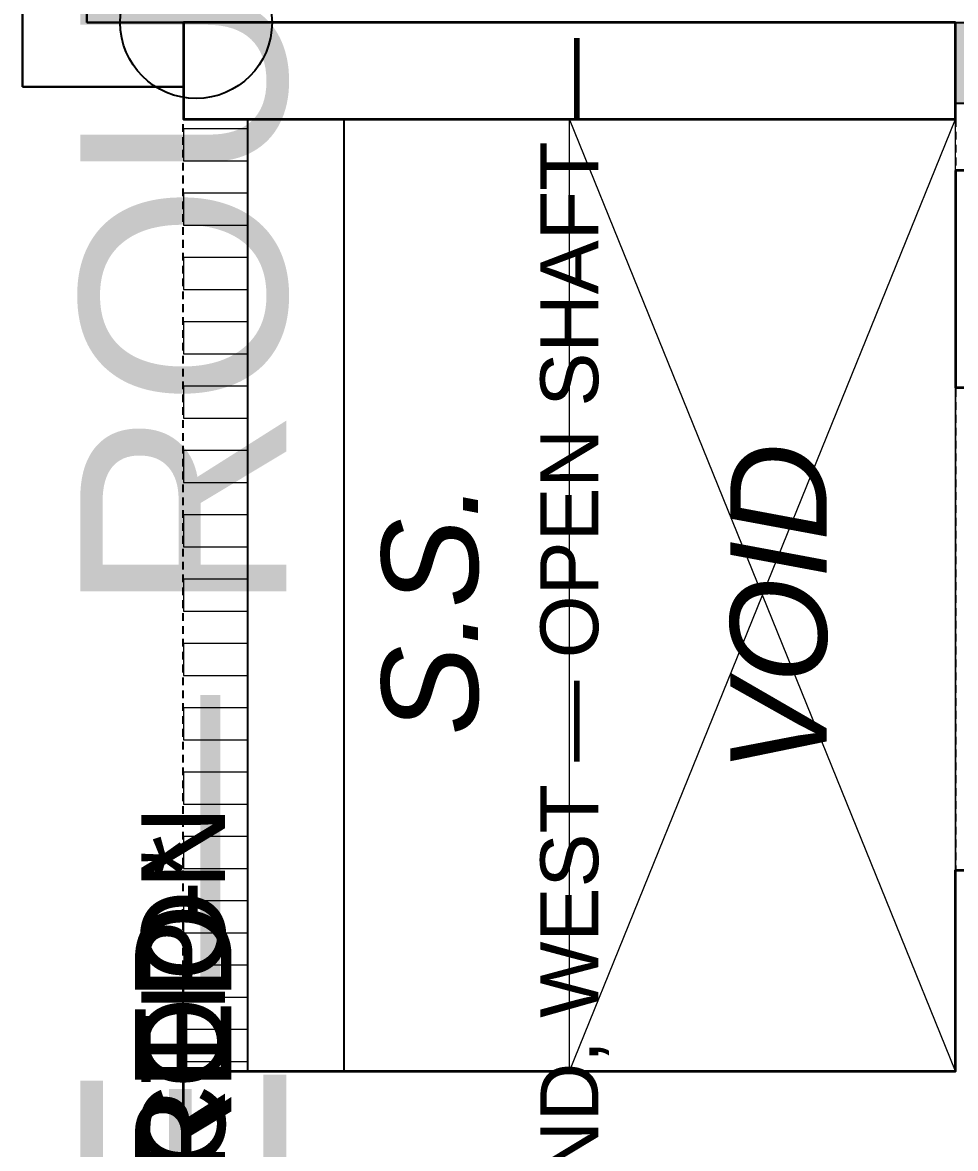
# Model space of a CAD drawing. Header units: millimetres. Extents: x 0 to 125073, y 0 to 71249.
# Drawn here: x 59954 to 61404, y 34949 to 36699 of the extents above; entities that cross this region are included whole.
import ezdxf
from ezdxf.enums import TextEntityAlignment as Align
from ezdxf.lldxf.tags import DXFTag

# ---------------------------------------------------------------- set-up
doc = ezdxf.new("R2010")
doc.units = ezdxf.units.MM
doc.linetypes.add('DASH', pattern=[1, 0.5, -0.5])
doc.linetypes.add('DASHED', pattern=[20, 12, -8])
doc.layers.add('DA_BEAM', color=7, linetype='DASH', lineweight=15, true_color=0xc2c20000)
doc.layers.add('DA_BUILDING LINE', color=7, linetype='Continuous', lineweight=9, true_color=0xc2db0000)
for name, color, linetype, lineweight in [('DA_CARPET AREA RERA', 30, 'Continuous', 9), ('DA_DOTTED LINES', 8, 'DASH', 5), ('DA_ELEVATION FEATURE', 5, 'Continuous', 5), ('DA_LINE', 155, 'Continuous', 9), ('DA_RAILING', 243, 'Continuous', 30), ('DA_TEXT IN SQ.FT', 193, 'Continuous', 9), ('DA_WALL', 7, 'Continuous', 35), ('DA_WINDOW', 4, 'Continuous', 9)]:
    doc.layers.add(name, color=color, linetype=linetype, lineweight=lineweight)
for name, color, linetype in [('PROP-FURN', 9, 'CONTINUOUS'), ('PROP-KEEP', 6, 'DASHED'), ('PROP-SHELL', 7, 'CONTINUOUS'), ('PROP-TEXT', 3, 'CONTINUOUS'), ('PROP-WALL-NEW', 1, 'CONTINUOUS')]:
    doc.layers.add(name, color=color, linetype=linetype)
doc.styles.get("Standard").update_dxf_attribs({"font": 'arial.ttf'})
tags = doc.linetypes.add('( Hidden )', pattern=[0.375, 0.25, -0.125]).pattern_tags.tags
tags[6:7] = [DXFTag(74, 4), DXFTag(75, 0), DXFTag(340, '0'), DXFTag(46, 1.0), DXFTag(50, 0.0), DXFTag(44, 0.0), DXFTag(45, 0.0)]
tags[4:5] = [DXFTag(74, 4), DXFTag(75, 0), DXFTag(340, '0'), DXFTag(46, 1.0), DXFTag(50, 0.0), DXFTag(44, 0.0), DXFTag(45, 0.0)]

# ---------------------------------------------------------------- blocks, each defined once
blk = doc.blocks.new('GSHGJSDFGJ')
at = {"layer": 'DA_BUILDING LINE', "linetype": '( Hidden )', "ltscale": 500}
blk.add_lwpolyline([(-31143.6, 77051.5), (-31143.6, 71896.5), (-40838.6, 71896.5), (-40838.6, 75396.5), (-39638.6, 75396.5), (-39638.6, 76876.5), (-40838.6, 76876.5), (-40838.6, 76926.5), (-41088.6, 76926.5), (-41088.6, 92546.5)], dxfattribs=at)
blk = doc.blocks.new('14TH 2')
at = {"layer": 'DA_BEAM', "linetype": 'ByBlock', "ltscale": 200}
for p, q in [((6313.7227, 1261.3471), (6313.7227, 1262.8271)), ((6313.8727, 1261.3471), (6313.8727, 1262.8271))]:
    blk.add_line(p, q, dxfattribs=at)
at = {"layer": 'DA_CARPET AREA RERA'}
blk.add_lwpolyline([(6316.0927, 1270.6121), (6313.4727, 1270.6121), (6313.4727, 1262.9771), (6316.0927, 1262.9771), (6316.0927, 1265.9471), (6314.8227, 1265.9471), (6314.8227, 1267.5621), (6316.0927, 1267.5621)], close=True, dxfattribs=at)
at = {"layer": 'DA_DOTTED LINES', "linetype": '( Hidden )', "ltscale": 300}
for p, q in [((6314.2227, 1261.3471), (6314.8227, 1262.8271)), ((6314.8227, 1261.3471), (6314.2227, 1262.8271))]:
    blk.add_line(p, q, dxfattribs=at)
at = {"layer": 'DA_ELEVATION FEATURE'}
for points in [[(6313.6227, 1262.7621), (6313.7227, 1262.7621), (6313.7227, 1262.8121), (6313.6227, 1262.8121)], [(6313.6227, 1262.6621), (6313.7227, 1262.6621), (6313.7227, 1262.7121), (6313.6227, 1262.7121)], [(6313.6227, 1262.5621), (6313.7227, 1262.5621), (6313.7227, 1262.6121), (6313.6227, 1262.6121)], [(6313.6227, 1262.4621), (6313.7227, 1262.4621), (6313.7227, 1262.5121), (6313.6227, 1262.5121)], [(6313.6227, 1262.3621), (6313.7227, 1262.3621), (6313.7227, 1262.4121), (6313.6227, 1262.4121)], [(6313.6227, 1262.2621), (6313.7227, 1262.2621), (6313.7227, 1262.3121), (6313.6227, 1262.3121)], [(6313.6227, 1262.1621), (6313.7227, 1262.1621), (6313.7227, 1262.2121), (6313.6227, 1262.2121)], [(6313.6227, 1262.0621), (6313.7227, 1262.0621), (6313.7227, 1262.1121), (6313.6227, 1262.1121)], [(6313.6227, 1261.9621), (6313.7227, 1261.9621), (6313.7227, 1262.0121), (6313.6227, 1262.0121)], [(6313.6227, 1261.8621), (6313.7227, 1261.8621), (6313.7227, 1261.9121), (6313.6227, 1261.9121)], [(6313.6227, 1261.7621), (6313.7227, 1261.7621), (6313.7227, 1261.8121), (6313.6227, 1261.8121)], [(6313.6227, 1261.6621), (6313.7227, 1261.6621), (6313.7227, 1261.7121), (6313.6227, 1261.7121)], [(6313.6227, 1261.5621), (6313.7227, 1261.5621), (6313.7227, 1261.6121), (6313.6227, 1261.6121)], [(6313.6227, 1261.4621), (6313.7227, 1261.4621), (6313.7227, 1261.5121), (6313.6227, 1261.5121)], [(6313.6227, 1261.3621), (6313.7227, 1261.3621), (6313.7227, 1261.4121), (6313.6227, 1261.4121)]]:
    blk.add_lwpolyline(points, close=True, dxfattribs=at)
at = {"layer": 'DA_LINE'}
blk.add_line((6314.2227, 1261.3471), (6314.2227, 1262.8271), dxfattribs=at)
at = {"layer": 'DA_RAILING'}
for p, q in [((6313.3727, 1270.6121), (6313.3727, 1262.8771)), ((6313.4727, 1270.6121), (6313.4727, 1262.9771)), ((6313.6227, 1262.9771), (6313.4727, 1262.9771)), ((6313.6227, 1262.8771), (6313.3727, 1262.8771)), ((6313.6227, 1261.2971), (6313.6227, 1258.0971))]:
    blk.add_line(p, q, dxfattribs=at)
at = {"layer": 'DA_WALL'}
for points in [[(6314.8227, 1262.9771), (6313.9227, 1262.9771), (6313.6227, 1262.9771), (6313.6227, 1262.8271), (6313.7727, 1262.8271), (6313.7727, 1262.8271), (6314.8227, 1262.8271)], [(6314.8227, 1262.7471), (6314.8227, 1262.4096), (6314.9727, 1262.4096), (6314.9727, 1262.7471)]]:
    blk.add_lwpolyline(points, close=True, dxfattribs=at)
blk.add_lwpolyline([(6317.5277, 1261.3221), (6317.5277, 1261.3221), (6317.5277, 1261.1971), (6313.6227, 1261.1971), (6313.6227, 1261.3471), (6313.7727, 1261.3471), (6313.7727, 1261.3471), (6314.8227, 1261.3471), (6314.8227, 1261.6596), (6314.9727, 1261.6596), (6314.9727, 1261.3221), (6317.4027, 1261.3221)], dxfattribs=at)
at = {"layer": 'DA_WINDOW'}
blk.add_lwpolyline([(6314.8227, 1261.6596), (6314.9727, 1261.6596), (6314.9727, 1262.4096), (6314.8227, 1262.4096)], close=True, dxfattribs=at)
blk = doc.blocks.new('A$Cfed68cb1')
at = {"layer": 'DA_TEXT IN SQ.FT', "char_height": 0.15, "attachment_point": 7, "rotation": 90}
for s, insert in [('\\pxqc;{\\fArial|b0|i1|c0|p34;VOID}', (-46.7179, -23.3601)), ('\\pxqc;{\\fArial|b0|i1|c0|p34;S.S.}', (-47.2599, -23.3601))]:
    blk.add_mtext_dynamic_manual_height_columns(s, width=1.269917, gutter_width=12.5, heights=[-0.1551], dxfattribs=dict(at, insert=insert))

msp = doc.modelspace()

# ---------------------------------------------------------------- hatches: boundary and pattern name
at = {"layer": 'PROP-WALL-NEW'}
h = msp.add_hatch(color=1, dxfattribs=at)
h.dxf.hatch_style = 1
h.paths.add_polyline_path([(61404, 36573.5), (63969, 36573.5), (63969, 36698.5), (61404, 36698.5)])

# ---------------------------------------------------------------- linework, layer by layer
at = {"layer": 'PROP-FURN'}
msp.add_circle((60224, 36699), 118, dxfattribs=at)
at = {"layer": 'PROP-KEEP'}
msp.add_lwpolyline([(60204, 35069), (60204, 36549), (61404, 36549), (61404, 35069)], close=True, dxfattribs=at)
at = {"layer": 'PROP-SHELL'}
for p, q in [((59954.22813, 44333.9767), (59954.22813, 36598.9767)), ((60054.22813, 44333.9767), (60054.22813, 36698.9767)), ((60204.22813, 36698.9767), (60054.22813, 36698.9767)), ((60204.22813, 36698.9767), (60504.22813, 36698.9767)), ((60204.22813, 36548.9767), (60204.22813, 36698.9767)), ((60504.22813, 36698.9767), (61404.22813, 36698.9767)), ((61404.22813, 36548.9767), (61404.22813, 36698.9767)), ((60204.22813, 36598.9767), (59954.22813, 36598.9767)), ((60204.22813, 36548.9767), (60354.22813, 36548.9767)), ((60304.22813, 35068.9767), (60304.22813, 36548.9767)), ((60354.22813, 36548.9767), (61404.22813, 36548.9767)), ((60454.22813, 35068.9767), (60454.22813, 36548.9767)), ((61404.22813, 36131.4767), (61404.22813, 36468.9767)), ((61404.22813, 36468.9767), (61554.22813, 36468.9767)), ((61404.22813, 35068.9767), (61404.22813, 35381.4767)), ((60204.22813, 34918.9767), (60204.22813, 35068.9767)), ((60204.22813, 35068.9767), (60354.22813, 35068.9767)), ((60354.22813, 35068.9767), (61404.22813, 35068.9767)), ((60204.22813, 35018.9767), (60204.22813, 31818.9767))]:
    msp.add_line(p, q, dxfattribs=at)
at = {"layer": 'PROP-WALL-NEW'}
msp.add_lwpolyline([(61404, 36573.5), (63969, 36573.5), (63969, 36698.5), (61404, 36698.5)], close=True, dxfattribs=at)

# ---------------------------------------------------------------- block references
at = {"color": 1, "xscale": 1000, "yscale": 1000, "zscale": 1000}
msp.add_blockref('A$Cfed68cb1', (107924.22813, 58513.9767), dxfattribs=at)
at = {"layer": 'DA_BUILDING LINE'}
msp.add_blockref('GSHGJSDFGJ', (101042.82231, -40327.54866), dxfattribs=at)
at = {"layer": 'DA_WALL', "xscale": 1000, "yscale": 1000, "zscale": 1000}
msp.add_blockref('14TH 2', (-6253418.45791, -1226278.08535), dxfattribs=at)

# ---------------------------------------------------------------- texts
at = {"layer": 'PROP-KEEP'}
msp.add_text('SEALED SHAFT, WING END, WEST — OPEN SHAFT — KEEP CLEAR  1480x1200', height=90, rotation=90, dxfattribs=at).set_placement((60804, 35809), align=Align.MIDDLE_CENTER)
at = {"layer": 'PROP-TEXT'}
for s, height, p in [('FULL-FLOOR RESIDENCE — ROUND 1', 320, (60204, 29569)), ('DIMENSIONS IN MILLIMETRES — CONCEPT DRAWING, NOT FOR CONSTRUCTION', 130, (60204, 28309)), ('BUILDER GEOMETRY UNTOUCHED ON ITS ORIGINAL LAYERS; PROPOSAL ON PROP-*', 130, (60204, 27889)), ('ALL COLUMNS, BEAMS, SHAFTS, DUCTS AND VOIDS HONOURED', 150, (60204, 28729))]:
    msp.add_text(s, height=height, rotation=90, dxfattribs=at).set_placement(p, align=Align.MIDDLE_LEFT)

doc.saveas('drawing.dxf')
